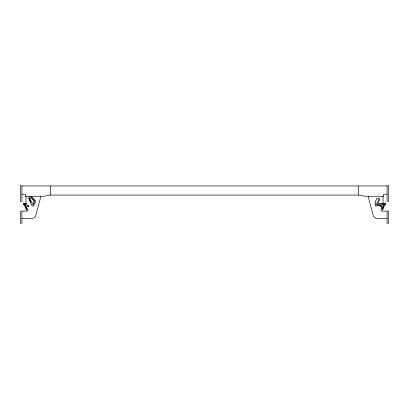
<?xml version="1.0" encoding="UTF-8"?>
<svg xmlns="http://www.w3.org/2000/svg" width="409" height="409" viewBox="0 0 409 409"><rect width="100%" height="100%" fill="white"/><g stroke="black" fill="none" stroke-linecap="round" stroke-linejoin="round"><path stroke-width="0.61" d="M381.367 208.989L381.725 207.567L382.441 207.746L382.067 209.224M381.214 209.607L381.004 210.548L381.556 211.1L387.078 211.1M34.75 202.097L34.821 201.248L31.156 197.174L30.716 196.898L29.627 197.276M382.896 206.974L384.961 203.575L384.864 204.045L385.278 204.275L378.795 204.111M382.63 208.887L385.631 203.953L385.431 203.518L378.892 203.355M379.235 198.938L376.904 202.629L377.277 203.299M29.085 196.734L28.62 198.304L30.961 202.245M380.81 205.988L381.168 205.676L381.577 205.926M33.134 203.38L32.291 204.035M32.74 204.669L33.308 204.219M33.604 203.973L35.343 202.593L35.788 201.775L35.491 200.865L31.646 196.586M31.738 203.299L32.112 202.629L29.479 198.457M387.078 194.183L383.693 194.183L383.693 196.248L364.992 196.248L358.55 195.062L50.45 195.062L44.008 196.248L25.307 196.248L25.307 194.183L21.922 194.183M21.922 185.952L387.078 185.952M26.483 203.426L23.584 203.518L23.385 203.953L26.692 209.393M26.544 204.188L23.737 204.275L24.151 204.045L24.054 203.575L27.357 208.999M21.922 211.1L27.444 211.1L27.996 210.548L27.786 209.607L26.524 210.016L25.971 209.464L25.971 196.248M21.922 218.334L32.188 218.334A3.681 3.681 0 0 0 35.741 215.604L40.24 198.82L40.327 196.248M387.078 218.334L376.812 218.334A3.681 3.681 0 0 1 373.259 215.604L368.76 198.82L368.673 196.248M382.43 207.746L381.725 207.567M377.318 204.234L380.411 205.384M377.032 204.94L380.13 206.09M376.725 204.035L375.881 203.38M375.707 204.219L376.275 204.669M382.001 209.705L382.476 210.016L383.029 209.464L383.029 196.248M388.55 185.205L388.55 201.765M388.55 210.916L388.55 223.8M387.078 185.205L387.078 201.765M387.078 210.916L387.078 223.8M358.55 186.172L358.55 195.062M50.45 186.172L50.45 195.062M21.922 185.205L21.922 201.765M21.922 210.916L21.922 223.8M20.45 185.205L20.45 201.765M20.45 210.916L20.45 223.8M380.615 205.707L380.615 206.366L381.183 206.698L381.761 206.371L381.761 205.712L381.193 205.379L380.615 205.707M375.073 202.194L375.201 205.737L375.631 206.141L376.771 206.075L379.209 201.085L379.143 198.217L377.016 198.293L375.073 202.194M33.957 205.165L33.369 206.141L32.792 206.269L31.851 205.62L29.791 201.085L29.857 198.217C33.385 196.749 34.274 202.813 33.957 205.165M28.206 205.988L28.022 206.427L27.546 206.387L27.439 205.926L27.848 205.676L28.206 205.988M27.807 205.379L27.239 205.712L27.239 206.371L27.817 206.698L28.385 206.366L28.385 205.707L27.807 205.379"/></g></svg>
